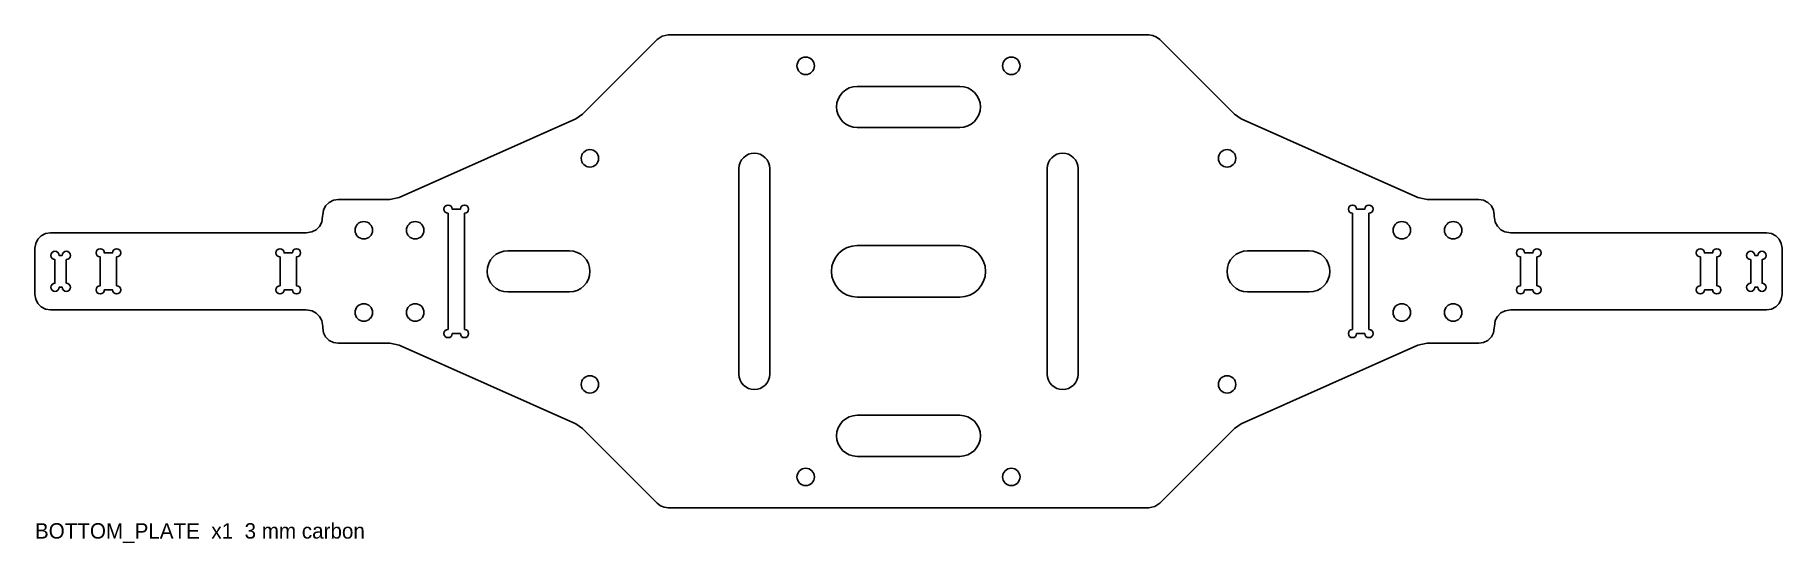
# Model space of a CAD drawing. Header units: millimetres. Extents: x -170 to 170, y -53 to 46.
import ezdxf

# ---------------------------------------------------------------- set-up
doc = ezdxf.new("R2010")
doc.units = ezdxf.units.MM
for name, color, linetype in [('CUT_INNER', 5, 'Continuous'), ('CUT_OUTER', 1, 'Continuous'), ('NOTES', 7, 'Continuous')]:
    doc.layers.add(name, color=color, linetype=linetype)

msp = doc.modelspace()

# ---------------------------------------------------------------- linework, layer by layer
at = {"layer": 'CUT_INNER'}
for points in [[(10, 36), (10.78, 35.92), (11.53, 35.7), (12.22, 35.33), (12.83, 34.83), (13.33, 34.22), (13.7, 33.53), (13.92, 32.78), (14, 32), (13.92, 31.22), (13.7, 30.47), (13.33, 29.78), (12.83, 29.17), (12.22, 28.67), (11.53, 28.3), (10.78, 28.08), (10, 28), (-10, 28), (-10.78, 28.08), (-11.53, 28.3), (-12.22, 28.67), (-12.83, 29.17), (-13.33, 29.78), (-13.7, 30.47), (-13.92, 31.22), (-14, 32), (-13.92, 32.78), (-13.7, 33.53), (-13.33, 34.22), (-12.83, 34.83), (-12.22, 35.33), (-11.53, 35.7), (-10.78, 35.92), (-10, 36)], [(-33, 20), (-32.94, 20.59), (-32.77, 21.15), (-32.49, 21.67), (-32.12, 22.12), (-31.67, 22.49), (-31.15, 22.77), (-30.59, 22.94), (-30, 23), (-29.41, 22.94), (-28.85, 22.77), (-28.33, 22.49), (-27.88, 22.12), (-27.51, 21.67), (-27.23, 21.15), (-27.06, 20.59), (-27, 20), (-27, -20), (-27.06, -20.59), (-27.23, -21.15), (-27.51, -21.67), (-27.88, -22.12), (-28.33, -22.49), (-28.85, -22.77), (-29.41, -22.94), (-30, -23), (-30.59, -22.94), (-31.15, -22.77), (-31.67, -22.49), (-32.12, -22.12), (-32.49, -21.67), (-32.77, -21.15), (-32.94, -20.59), (-33, -20)], [(27, 20), (27.06, 20.59), (27.23, 21.15), (27.51, 21.67), (27.88, 22.12), (28.33, 22.49), (28.85, 22.77), (29.41, 22.94), (30, 23), (30.59, 22.94), (31.15, 22.77), (31.67, 22.49), (32.12, 22.12), (32.49, 21.67), (32.77, 21.15), (32.94, 20.59), (33, 20), (33, -20), (32.94, -20.59), (32.77, -21.15), (32.49, -21.67), (32.12, -22.12), (31.67, -22.49), (31.15, -22.77), (30.59, -22.94), (30, -23), (29.41, -22.94), (28.85, -22.77), (28.33, -22.49), (27.88, -22.12), (27.51, -21.67), (27.23, -21.15), (27.06, -20.59), (27, -20)], [(-89.03, -12.67), (-89.29, -12.84), (-89.6, -12.9), (-89.91, -12.84), (-90.17, -12.67), (-90.34, -12.41), (-90.4, -12.1), (-90.34, -11.79), (-90.17, -11.53), (-89.91, -11.36), (-89.6, -11.3), (-89.6, 11.3), (-89.91, 11.36), (-90.17, 11.53), (-90.34, 11.79), (-90.4, 12.1), (-90.34, 12.41), (-90.17, 12.67), (-89.91, 12.84), (-89.6, 12.9), (-89.29, 12.84), (-89.03, 12.67), (-88.86, 12.41), (-88.8, 12.1), (-87.2, 12.1), (-87.14, 12.41), (-86.97, 12.67), (-86.71, 12.84), (-86.4, 12.9), (-86.09, 12.84), (-85.83, 12.67), (-85.66, 12.41), (-85.6, 12.1), (-85.66, 11.79), (-85.83, 11.53), (-86.09, 11.36), (-86.4, 11.3), (-86.4, -11.3), (-86.09, -11.36), (-85.83, -11.53), (-85.66, -11.79), (-85.6, -12.1), (-85.66, -12.41), (-85.83, -12.67), (-86.09, -12.84), (-86.4, -12.9), (-86.71, -12.84), (-86.97, -12.67), (-87.14, -12.41), (-87.2, -12.1), (-88.8, -12.1), (-88.86, -12.41)], [(86.97, -12.67), (86.71, -12.84), (86.4, -12.9), (86.09, -12.84), (85.83, -12.67), (85.66, -12.41), (85.6, -12.1), (85.66, -11.79), (85.83, -11.53), (86.09, -11.36), (86.4, -11.3), (86.4, 11.3), (86.09, 11.36), (85.83, 11.53), (85.66, 11.79), (85.6, 12.1), (85.66, 12.41), (85.83, 12.67), (86.09, 12.84), (86.4, 12.9), (86.71, 12.84), (86.97, 12.67), (87.14, 12.41), (87.2, 12.1), (88.8, 12.1), (88.86, 12.41), (89.03, 12.67), (89.29, 12.84), (89.6, 12.9), (89.91, 12.84), (90.17, 12.67), (90.34, 12.41), (90.4, 12.1), (90.34, 11.79), (90.17, 11.53), (89.91, 11.36), (89.6, 11.3), (89.6, -11.3), (89.91, -11.36), (90.17, -11.53), (90.34, -11.79), (90.4, -12.1), (90.34, -12.41), (90.17, -12.67), (89.91, -12.84), (89.6, -12.9), (89.29, -12.84), (89.03, -12.67), (88.86, -12.41), (88.8, -12.1), (87.2, -12.1), (87.14, -12.41)], [(-165.53, -3.67), (-165.79, -3.84), (-166.1, -3.9), (-166.41, -3.84), (-166.67, -3.67), (-166.84, -3.41), (-166.9, -3.1), (-166.84, -2.79), (-166.67, -2.53), (-166.41, -2.36), (-166.1, -2.3), (-166.1, 2.3), (-166.41, 2.36), (-166.67, 2.53), (-166.84, 2.79), (-166.9, 3.1), (-166.84, 3.41), (-166.67, 3.67), (-166.41, 3.84), (-166.1, 3.9), (-165.79, 3.84), (-165.53, 3.67), (-165.36, 3.41), (-165.3, 3.1), (-164.7, 3.1), (-164.64, 3.41), (-164.47, 3.67), (-164.21, 3.84), (-163.9, 3.9), (-163.59, 3.84), (-163.33, 3.67), (-163.16, 3.41), (-163.1, 3.1), (-163.16, 2.79), (-163.33, 2.53), (-163.59, 2.36), (-163.9, 2.3), (-163.9, -2.3), (-163.59, -2.36), (-163.33, -2.53), (-163.16, -2.79), (-163.1, -3.1), (-163.16, -3.41), (-163.33, -3.67), (-163.59, -3.84), (-163.9, -3.9), (-164.21, -3.84), (-164.47, -3.67), (-164.64, -3.41), (-164.7, -3.1), (-165.3, -3.1), (-165.36, -3.41)], [(-156.73, -4.17), (-156.99, -4.34), (-157.3, -4.4), (-157.61, -4.34), (-157.87, -4.17), (-158.04, -3.91), (-158.1, -3.6), (-158.04, -3.29), (-157.87, -3.03), (-157.61, -2.86), (-157.3, -2.8), (-157.3, 2.8), (-157.61, 2.86), (-157.87, 3.03), (-158.04, 3.29), (-158.1, 3.6), (-158.04, 3.91), (-157.87, 4.17), (-157.61, 4.34), (-157.3, 4.4), (-156.99, 4.34), (-156.73, 4.17), (-156.56, 3.91), (-156.5, 3.6), (-154.9, 3.6), (-154.84, 3.91), (-154.67, 4.17), (-154.41, 4.34), (-154.1, 4.4), (-153.79, 4.34), (-153.53, 4.17), (-153.36, 3.91), (-153.3, 3.6), (-153.36, 3.29), (-153.53, 3.03), (-153.79, 2.86), (-154.1, 2.8), (-154.1, -2.8), (-153.79, -2.86), (-153.53, -3.03), (-153.36, -3.29), (-153.3, -3.6), (-153.36, -3.91), (-153.53, -4.17), (-153.79, -4.34), (-154.1, -4.4), (-154.41, -4.34), (-154.67, -4.17), (-154.84, -3.91), (-154.9, -3.6), (-156.5, -3.6), (-156.56, -3.91)], [(-121.73, -4.17), (-121.99, -4.34), (-122.3, -4.4), (-122.61, -4.34), (-122.87, -4.17), (-123.04, -3.91), (-123.1, -3.6), (-123.04, -3.29), (-122.87, -3.03), (-122.61, -2.86), (-122.3, -2.8), (-122.3, 2.8), (-122.61, 2.86), (-122.87, 3.03), (-123.04, 3.29), (-123.1, 3.6), (-123.04, 3.91), (-122.87, 4.17), (-122.61, 4.34), (-122.3, 4.4), (-121.99, 4.34), (-121.73, 4.17), (-121.56, 3.91), (-121.5, 3.6), (-119.9, 3.6), (-119.84, 3.91), (-119.67, 4.17), (-119.41, 4.34), (-119.1, 4.4), (-118.79, 4.34), (-118.53, 4.17), (-118.36, 3.91), (-118.3, 3.6), (-118.36, 3.29), (-118.53, 3.03), (-118.79, 2.86), (-119.1, 2.8), (-119.1, -2.8), (-118.79, -2.86), (-118.53, -3.03), (-118.36, -3.29), (-118.3, -3.6), (-118.36, -3.91), (-118.53, -4.17), (-118.79, -4.34), (-119.1, -4.4), (-119.41, -4.34), (-119.67, -4.17), (-119.84, -3.91), (-119.9, -3.6), (-121.5, -3.6), (-121.56, -3.91)], [(-78, -4), (-78.78, -3.92), (-79.53, -3.7), (-80.22, -3.33), (-80.83, -2.83), (-81.33, -2.22), (-81.7, -1.53), (-81.92, -0.78), (-82, 0), (-81.92, 0.78), (-81.7, 1.53), (-81.33, 2.22), (-80.83, 2.83), (-80.22, 3.33), (-79.53, 3.7), (-78.78, 3.92), (-78, 4), (-66, 4), (-65.22, 3.92), (-64.47, 3.7), (-63.78, 3.33), (-63.17, 2.83), (-62.67, 2.22), (-62.3, 1.53), (-62.08, 0.78), (-62, 0), (-62.08, -0.78), (-62.3, -1.53), (-62.67, -2.22), (-63.17, -2.83), (-63.78, -3.33), (-64.47, -3.7), (-65.22, -3.92), (-66, -4)], [(10, 5), (10.98, 4.9), (11.91, 4.62), (12.78, 4.16), (13.54, 3.54), (14.16, 2.78), (14.62, 1.91), (14.9, 0.98), (15, 0), (14.9, -0.98), (14.62, -1.91), (14.16, -2.78), (13.54, -3.54), (12.78, -4.16), (11.91, -4.62), (10.98, -4.9), (10, -5), (-10, -5), (-10.98, -4.9), (-11.91, -4.62), (-12.78, -4.16), (-13.54, -3.54), (-14.16, -2.78), (-14.62, -1.91), (-14.9, -0.98), (-15, 0), (-14.9, 0.98), (-14.62, 1.91), (-14.16, 2.78), (-13.54, 3.54), (-12.78, 4.16), (-11.91, 4.62), (-10.98, 4.9), (-10, 5)], [(78, 4), (78.78, 3.92), (79.53, 3.7), (80.22, 3.33), (80.83, 2.83), (81.33, 2.22), (81.7, 1.53), (81.92, 0.78), (82, 0), (81.92, -0.78), (81.7, -1.53), (81.33, -2.22), (80.83, -2.83), (80.22, -3.33), (79.53, -3.7), (78.78, -3.92), (78, -4), (66, -4), (65.22, -3.92), (64.47, -3.7), (63.78, -3.33), (63.17, -2.83), (62.67, -2.22), (62.3, -1.53), (62.08, -0.78), (62, 0), (62.08, 0.78), (62.3, 1.53), (62.67, 2.22), (63.17, 2.83), (63.78, 3.33), (64.47, 3.7), (65.22, 3.92), (66, 4)], [(119.67, -4.17), (119.41, -4.34), (119.1, -4.4), (118.79, -4.34), (118.53, -4.17), (118.36, -3.91), (118.3, -3.6), (118.36, -3.29), (118.53, -3.03), (118.79, -2.86), (119.1, -2.8), (119.1, 2.8), (118.79, 2.86), (118.53, 3.03), (118.36, 3.29), (118.3, 3.6), (118.36, 3.91), (118.53, 4.17), (118.79, 4.34), (119.1, 4.4), (119.41, 4.34), (119.67, 4.17), (119.84, 3.91), (119.9, 3.6), (121.5, 3.6), (121.56, 3.91), (121.73, 4.17), (121.99, 4.34), (122.3, 4.4), (122.61, 4.34), (122.87, 4.17), (123.04, 3.91), (123.1, 3.6), (123.04, 3.29), (122.87, 3.03), (122.61, 2.86), (122.3, 2.8), (122.3, -2.8), (122.61, -2.86), (122.87, -3.03), (123.04, -3.29), (123.1, -3.6), (123.04, -3.91), (122.87, -4.17), (122.61, -4.34), (122.3, -4.4), (121.99, -4.34), (121.73, -4.17), (121.56, -3.91), (121.5, -3.6), (119.9, -3.6), (119.84, -3.91)], [(154.67, -4.17), (154.41, -4.34), (154.1, -4.4), (153.79, -4.34), (153.53, -4.17), (153.36, -3.91), (153.3, -3.6), (153.36, -3.29), (153.53, -3.03), (153.79, -2.86), (154.1, -2.8), (154.1, 2.8), (153.79, 2.86), (153.53, 3.03), (153.36, 3.29), (153.3, 3.6), (153.36, 3.91), (153.53, 4.17), (153.79, 4.34), (154.1, 4.4), (154.41, 4.34), (154.67, 4.17), (154.84, 3.91), (154.9, 3.6), (156.5, 3.6), (156.56, 3.91), (156.73, 4.17), (156.99, 4.34), (157.3, 4.4), (157.61, 4.34), (157.87, 4.17), (158.04, 3.91), (158.1, 3.6), (158.04, 3.29), (157.87, 3.03), (157.61, 2.86), (157.3, 2.8), (157.3, -2.8), (157.61, -2.86), (157.87, -3.03), (158.04, -3.29), (158.1, -3.6), (158.04, -3.91), (157.87, -4.17), (157.61, -4.34), (157.3, -4.4), (156.99, -4.34), (156.73, -4.17), (156.56, -3.91), (156.5, -3.6), (154.9, -3.6), (154.84, -3.91)], [(164.47, -3.67), (164.21, -3.84), (163.9, -3.9), (163.59, -3.84), (163.33, -3.67), (163.16, -3.41), (163.1, -3.1), (163.16, -2.79), (163.33, -2.53), (163.59, -2.36), (163.9, -2.3), (163.9, 2.3), (163.59, 2.36), (163.33, 2.53), (163.16, 2.79), (163.1, 3.1), (163.16, 3.41), (163.33, 3.67), (163.59, 3.84), (163.9, 3.9), (164.21, 3.84), (164.47, 3.67), (164.64, 3.41), (164.7, 3.1), (165.3, 3.1), (165.36, 3.41), (165.53, 3.67), (165.79, 3.84), (166.1, 3.9), (166.41, 3.84), (166.67, 3.67), (166.84, 3.41), (166.9, 3.1), (166.84, 2.79), (166.67, 2.53), (166.41, 2.36), (166.1, 2.3), (166.1, -2.3), (166.41, -2.36), (166.67, -2.53), (166.84, -2.79), (166.9, -3.1), (166.84, -3.41), (166.67, -3.67), (166.41, -3.84), (166.1, -3.9), (165.79, -3.84), (165.53, -3.67), (165.36, -3.41), (165.3, -3.1), (164.7, -3.1), (164.64, -3.41)], [(10, -28), (10.78, -28.08), (11.53, -28.3), (12.22, -28.67), (12.83, -29.17), (13.33, -29.78), (13.7, -30.47), (13.92, -31.22), (14, -32), (13.92, -32.78), (13.7, -33.53), (13.33, -34.22), (12.83, -34.83), (12.22, -35.33), (11.53, -35.7), (10.78, -35.92), (10, -36), (-10, -36), (-10.78, -35.92), (-11.53, -35.7), (-12.22, -35.33), (-12.83, -34.83), (-13.33, -34.22), (-13.7, -33.53), (-13.92, -32.78), (-14, -32), (-13.92, -31.22), (-13.7, -30.47), (-13.33, -29.78), (-12.83, -29.17), (-12.22, -28.67), (-11.53, -28.3), (-10.78, -28.08), (-10, -28)]]:
    msp.add_lwpolyline(points, close=True, dxfattribs=at)
for centre in [(-20, 40), (20, 40), (-62, 22), (62, 22), (-106, 8), (-96, 8), (96, 8), (106, 8), (-106, -8), (-96, -8), (96, -8), (106, -8), (-62, -22), (62, -22), (-20, -40), (20, -40)]:
    msp.add_circle(centre, 1.7, dxfattribs=at)
at = {"layer": 'CUT_OUTER'}
msp.add_lwpolyline([(-170, 4.5), (-169.85, 5.43), (-169.43, 6.26), (-168.76, 6.93), (-167.93, 7.35), (-167, 7.5), (-117.24, 7.5), (-116.09, 7.68), (-115.27, 8.1), (-114.61, 8.76), (-114.19, 9.58), (-114.01, 10.73), (-114, 11), (-113.86, 11.93), (-113.43, 12.77), (-112.77, 13.43), (-111.93, 13.85), (-111, 14), (-100.95, 14), (-99.13, 14.39), (-64.76, 29.66), (-63.41, 30.59), (-48.88, 45.12), (-47.91, 45.77), (-46.76, 46), (46.76, 46), (47.53, 45.9), (48.26, 45.6), (48.88, 45.12), (63.41, 30.59), (64.76, 29.66), (99.13, 14.39), (100.95, 14), (111, 14), (111.93, 13.85), (112.76, 13.43), (113.43, 12.76), (113.85, 11.93), (114, 11), (114, 10.75), (114.18, 9.59), (114.6, 8.77), (115.26, 8.11), (116.08, 7.69), (117.24, 7.51), (167, 7.5), (167.93, 7.35), (168.76, 6.93), (169.43, 6.26), (169.85, 5.43), (170, 4.5), (170, -4.5), (169.85, -5.43), (169.43, -6.26), (168.76, -6.93), (167.93, -7.35), (167, -7.5), (117.24, -7.5), (116.09, -7.68), (115.27, -8.1), (114.61, -8.76), (114.19, -9.58), (114.01, -10.73), (114, -11), (113.86, -11.93), (113.43, -12.77), (112.77, -13.43), (111.93, -13.85), (111, -14), (100.95, -14), (99.13, -14.39), (64.76, -29.66), (63.41, -30.59), (48.88, -45.12), (47.91, -45.77), (46.76, -46), (-46.76, -46), (-47.53, -45.9), (-48.26, -45.6), (-48.88, -45.12), (-63.41, -30.59), (-64.76, -29.66), (-99.13, -14.39), (-100.95, -14), (-111, -14), (-111.93, -13.85), (-112.76, -13.43), (-113.43, -12.76), (-113.85, -11.93), (-114, -11), (-114, -10.75), (-114.18, -9.59), (-114.6, -8.77), (-115.26, -8.11), (-116.08, -7.69), (-117.24, -7.51), (-167, -7.5), (-167.93, -7.35), (-168.76, -6.93), (-169.43, -6.26), (-169.85, -5.43), (-170, -4.5)], close=True, dxfattribs=at)

# ---------------------------------------------------------------- texts
at = {"layer": 'NOTES'}
msp.add_text('BOTTOM_PLATE  x1  3 mm carbon', height=3, dxfattribs=at).set_placement((-170, -52))

doc.saveas('drawing.dxf')
